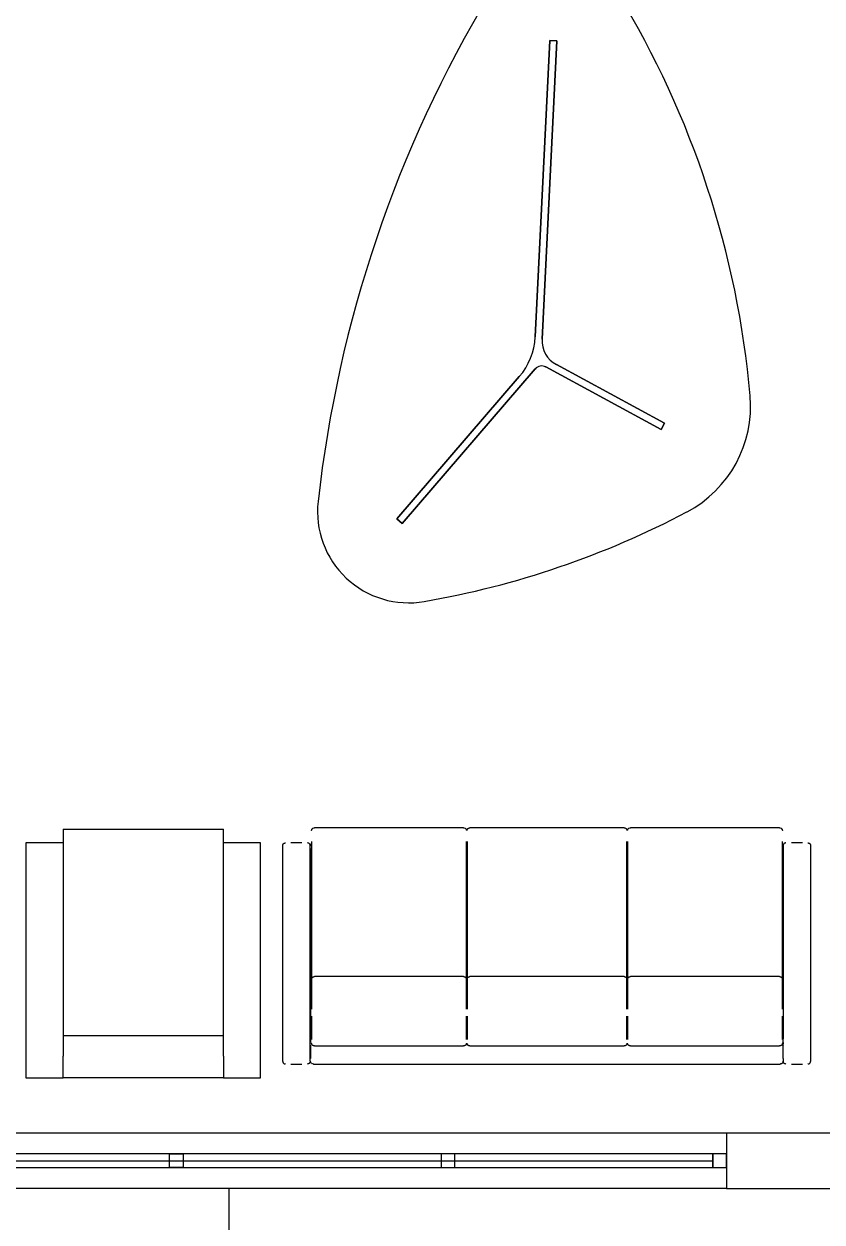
# Model space of a CAD drawing. Header units: metres. Extents: x -658 to -58, y -713 to -118.
# Drawn here: x -88.295 to -85.406, y -140.273 to -135.937 of the extents above; entities that cross this region are included whole.
import ezdxf

# ---------------------------------------------------------------- set-up
doc = ezdxf.new("R2010")
doc.units = ezdxf.units.M
doc.header["$LTSCALE"] = 100
doc.layers.add('plan', color=8, linetype='Continuous')

# ---------------------------------------------------------------- blocks, each defined once
blk = doc.blocks.new('BampB_ITALIA_-_SEVEN_TABLE_10767 - BampB_ITALIA_-_SEVEN_TABLE_10767-415628-الدور الارضي')
for p, q in [((0.3028, 0.0837), (0.5146, 0.4755)), ((0.5146, 0.4755), (0.3028, 0.0837)), ((0.537, 0.4634), (0.3113, 0.046)), ((0.3113, 0.046), (0.537, 0.4634)), ((0.5146, 0.4755), (0.537, 0.4634)), ((0.537, 0.4634), (0.5146, 0.4755)), ((-0.8708, 0.0598), (-0.8695, 0.0852)), ((-0.8695, 0.0852), (-0.8708, 0.0598)), ((0.2023, 0.007), (-0.8708, 0.0598)), ((-0.8708, 0.0598), (0.2023, 0.007)), ((-0.8695, 0.0852), (0.2111, 0.032)), ((0.2111, 0.032), (-0.8695, 0.0852)), ((0.3185, 0.0069), (0.8777, -0.4748)), ((0.8777, -0.4748), (0.3185, 0.0069)), ((0.8612, -0.4941), (0.3462, -0.0505)), ((0.3462, -0.0505), (0.8612, -0.4941)), ((0.8777, -0.4748), (0.8612, -0.4941)), ((0.8612, -0.4941), (0.8777, -0.4748))]:
    blk.add_line(p, q)
for centre, radius, start, end in [((0.712, -2.57), 3.3682, 95.0455, 121.3069), ((0.4537, 0.355), 0.4318, 27.8376, 95.0455), ((-2.006, -0.944), 3.2134, 9.8501, 27.8376), ((-0.8966, 0.0749), 0.2725, 121.3069, 239.0287), ((0.2159, 0.1306), 0.0988, 267.1825, 331.6053), ((0.2159, 0.1306), 0.0988, 267.1825, 331.6053), ((0.3393, 0.0309), 0.0318, 151.6053, 229.2578), ((0.3393, 0.0309), 0.0317, 151.6053, 229.2578), ((0.1906, -0.2312), 0.2385, 49.2578, 87.1825), ((0.1906, -0.2312), 0.2385, 49.2578, 87.1825), ((1.3031, 3.7401), 4.5471, 239.0287, 263.6226), ((0.8347, -0.4507), 0.3302, 263.6226, 9.8501)]:
    blk.add_arc(centre, radius, start, end)
blk = doc.blocks.new('*U101')
blk.add_line((2.95, 0), (0.05, 0))
for points in [[(0.05, 0.025), (0, 0.025), (0, -0.025), (0.05, -0.025)], [(2.95, -0.025), (2.95, 0.025), (0.05, 0.025), (0.05, -0.025)], [(2.95, 0.025), (3, 0.025), (3, -0.025), (2.95, -0.025)]]:
    blk.add_lwpolyline(points, close=True)
blk = doc.blocks.new('ANTIGUA_by_Vaghi_11534 - Vaghi A3S-Triple Seat-V1-الدور الارضي')
for p, q in [((-0.955, 0.79), (-0.955, 0.01)), ((-0.885, 0.8), (-0.925, 0.8)), ((-0.855, 0.78), (-0.855, 0.79)), ((0.845, 0.8), (-0.845, 0.8)), ((0.8562, 0.79), (0.8562, 0.01)), ((0.9262, 0.8), (0.8862, 0.8)), ((0.9562, 0.01), (0.9562, 0.79)), ((-0.855, 0.78), (-0.855, 0.7313)), ((0.855, 0.7313), (0.855, 0.78)), ((-0.855, 0.7289), (-0.855, 0.7313)), ((-0.855, 0.7219), (-0.855, 0.7266)), ((-0.855, 0.7219), (-0.855, 0.6818)), ((-0.855, 0.01), (-0.855, 0.7089)), ((-0.8525, 0.7116), (-0.8525, 0.627)), ((-0.3025, 0.7348), (-0.8425, 0.7348)), ((-0.2925, 0.627), (-0.2925, 0.7116)), ((-0.29, 0.7116), (-0.29, 0.627)), ((0.2786, 0.7348), (-0.28, 0.7348)), ((0.2886, 0.627), (0.2886, 0.7116)), ((0.2912, 0.7116), (0.2912, 0.627)), ((0.8412, 0.7348), (0.3012, 0.7348)), ((0.8512, 0.627), (0.8512, 0.7116)), ((0.855, 0.5896), (0.855, 0.7219)), ((-0.8525, 0.6013), (-0.8525, 0.4949)), ((-0.2925, 0.4949), (-0.2925, 0.6013)), ((-0.2925, 0.5826), (-0.2899, 0.5826)), ((-0.29, 0.6013), (-0.29, 0.4949)), ((0.2886, 0.4949), (0.2886, 0.6013)), ((0.2886, 0.5826), (0.2912, 0.5826)), ((0.2912, 0.6013), (0.2912, 0.4949)), ((0.8512, 0.4949), (0.8512, 0.6013)), ((0.855, 0.02), (0.855, 0.5896)), ((-0.8525, 0.4949), (-0.8525, -0.005)), ((-0.8425, 0.4837), (-0.3025, 0.4837)), ((-0.2925, -0.005), (-0.2925, 0.4949)), ((-0.29, 0.4949), (-0.29, -0.005)), ((-0.28, 0.4837), (0.2786, 0.4837)), ((0.2886, -0.005), (0.2886, 0.4949)), ((0.2912, 0.4949), (0.2912, -0.005)), ((0.3012, 0.4837), (0.8412, 0.4837)), ((0.8512, -0.005), (0.8512, 0.4949)), ((-0.925, 0), (-0.885, 0)), ((-0.2925, 0), (-0.29, 0)), ((0.2886, 0), (0.2912, 0)), ((0.8862, 0), (0.9262, 0)), ((-0.8425, -0.055), (-0.3025, -0.055)), ((-0.28, -0.055), (0.2786, -0.055)), ((0.3012, -0.055), (0.8412, -0.055))]:
    blk.add_line(p, q)
at = {"flags": 128}
for points in [[(-0.855, 0.79), (-0.855, 0.7904), (-0.855, 0.7908), (-0.8549, 0.7912), (-0.8549, 0.7916), (-0.8548, 0.792), (-0.8547, 0.7924), (-0.8546, 0.7928), (-0.8545, 0.7931), (-0.8544, 0.7935), (-0.8542, 0.7939), (-0.854, 0.7943), (-0.8539, 0.7946), (-0.8537, 0.795), (-0.8535, 0.7953), (-0.8533, 0.7956), (-0.853, 0.796), (-0.8528, 0.7963), (-0.8525, 0.7966), (-0.8522, 0.7969), (-0.852, 0.7972), (-0.8517, 0.7974), (-0.8514, 0.7977), (-0.8511, 0.798), (-0.8507, 0.7982), (-0.8504, 0.7984), (-0.8501, 0.7986), (-0.8497, 0.7988), (-0.8494, 0.799), (-0.849, 0.7992), (-0.8486, 0.7993), (-0.8482, 0.7995), (-0.8479, 0.7996), (-0.8475, 0.7997), (-0.8471, 0.7998), (-0.8467, 0.7999), (-0.8463, 0.7999), (-0.8459, 0.8), (-0.8455, 0.8), (-0.8451, 0.8), (-0.845, 0.8)], [(0.845, 0.8), (0.8454, 0.8), (0.8458, 0.8), (0.8462, 0.7999), (0.8466, 0.7999), (0.847, 0.7998), (0.8474, 0.7997)], [(0.8493, 0.799), (0.8496, 0.7989), (0.85, 0.7987), (0.8503, 0.7985), (0.8506, 0.7983)], [(0.8522, 0.797), (0.8524, 0.7967), (0.8527, 0.7964), (0.853, 0.7961), (0.8532, 0.7957), (0.8534, 0.7954), (0.8536, 0.7951)], [(0.8542, 0.794), (0.8543, 0.7936), (0.8545, 0.7932), (0.8546, 0.7929), (0.8547, 0.7925), (0.8548, 0.7921), (0.8549, 0.7917), (0.8549, 0.7913), (0.855, 0.7909), (0.855, 0.7905), (0.855, 0.7901), (0.855, 0.79)], [(-0.8525, 0.7248), (-0.8525, 0.7252), (-0.8525, 0.7256), (-0.8524, 0.726), (-0.8524, 0.7264), (-0.8523, 0.7268), (-0.8522, 0.7272), (-0.8521, 0.7276), (-0.852, 0.7279), (-0.8519, 0.7283), (-0.8517, 0.7287), (-0.8515, 0.7291), (-0.8514, 0.7294), (-0.8512, 0.7298), (-0.851, 0.7301), (-0.8508, 0.7304), (-0.8505, 0.7308), (-0.8503, 0.7311), (-0.85, 0.7314), (-0.8497, 0.7317), (-0.8495, 0.732), (-0.8492, 0.7322), (-0.8489, 0.7325), (-0.8486, 0.7328), (-0.8482, 0.733), (-0.8479, 0.7332), (-0.8476, 0.7334), (-0.8472, 0.7336), (-0.8469, 0.7338), (-0.8465, 0.734), (-0.8461, 0.7341), (-0.8457, 0.7343), (-0.8454, 0.7344), (-0.845, 0.7345), (-0.8446, 0.7346), (-0.8442, 0.7346), (-0.8438, 0.7347), (-0.8434, 0.7348), (-0.843, 0.7348), (-0.8426, 0.7348), (-0.8425, 0.7348)], [(-0.3025, 0.7348), (-0.3021, 0.7348), (-0.3017, 0.7348), (-0.3013, 0.7347), (-0.3009, 0.7347), (-0.3005, 0.7346), (-0.3001, 0.7345), (-0.2997, 0.7344), (-0.2994, 0.7343), (-0.299, 0.7342), (-0.2986, 0.734), (-0.2982, 0.7338), (-0.2979, 0.7337), (-0.2975, 0.7335), (-0.2972, 0.7333), (-0.2969, 0.733), (-0.2965, 0.7328), (-0.2962, 0.7326), (-0.2959, 0.7323), (-0.2956, 0.732), (-0.2953, 0.7318), (-0.2951, 0.7315), (-0.2948, 0.7312), (-0.2945, 0.7309), (-0.2943, 0.7305), (-0.2941, 0.7302), (-0.2939, 0.7299), (-0.2937, 0.7295), (-0.2935, 0.7292), (-0.2933, 0.7288), (-0.2932, 0.7284), (-0.293, 0.728), (-0.2929, 0.7277), (-0.2928, 0.7273), (-0.2927, 0.7269), (-0.2926, 0.7265), (-0.2926, 0.7261), (-0.2925, 0.7257), (-0.2925, 0.7253), (-0.2925, 0.7249), (-0.2925, 0.7248)], [(-0.29, 0.7248), (-0.29, 0.7252), (-0.29, 0.7256), (-0.2899, 0.726), (-0.2899, 0.7264), (-0.2898, 0.7268), (-0.2897, 0.7272), (-0.2896, 0.7276), (-0.2895, 0.7279), (-0.2894, 0.7283), (-0.2892, 0.7287), (-0.289, 0.7291), (-0.2889, 0.7294), (-0.2887, 0.7298), (-0.2885, 0.7301), (-0.2883, 0.7304), (-0.288, 0.7308), (-0.2878, 0.7311), (-0.2875, 0.7314), (-0.2872, 0.7317), (-0.287, 0.732), (-0.2867, 0.7322), (-0.2864, 0.7325), (-0.2861, 0.7328), (-0.2857, 0.733), (-0.2854, 0.7332), (-0.2851, 0.7334), (-0.2847, 0.7336), (-0.2844, 0.7338), (-0.284, 0.734), (-0.2836, 0.7341), (-0.2832, 0.7343), (-0.2829, 0.7344), (-0.2825, 0.7345), (-0.2821, 0.7346), (-0.2817, 0.7346), (-0.2813, 0.7347), (-0.2809, 0.7348), (-0.2805, 0.7348), (-0.2801, 0.7348), (-0.28, 0.7348)], [(0.2786, 0.7348), (0.279, 0.7348), (0.2794, 0.7348), (0.2798, 0.7347), (0.2802, 0.7347), (0.2806, 0.7346), (0.281, 0.7345), (0.2813, 0.7344), (0.2817, 0.7343), (0.2821, 0.7342), (0.2825, 0.734), (0.2828, 0.7338), (0.2832, 0.7337), (0.2836, 0.7335), (0.2839, 0.7333), (0.2842, 0.733), (0.2846, 0.7328), (0.2849, 0.7326), (0.2852, 0.7323), (0.2855, 0.732), (0.2858, 0.7318), (0.286, 0.7315), (0.2863, 0.7312), (0.2865, 0.7309), (0.2868, 0.7305), (0.287, 0.7302), (0.2872, 0.7299), (0.2874, 0.7295), (0.2876, 0.7292), (0.2878, 0.7288), (0.2879, 0.7284), (0.288, 0.728), (0.2882, 0.7277), (0.2883, 0.7273), (0.2884, 0.7269), (0.2884, 0.7265), (0.2885, 0.7261), (0.2885, 0.7257), (0.2886, 0.7253), (0.2886, 0.7249), (0.2886, 0.7248)], [(0.2912, 0.7248), (0.2912, 0.7252), (0.2912, 0.7256), (0.2913, 0.726), (0.2913, 0.7264), (0.2914, 0.7268), (0.2915, 0.7272), (0.2916, 0.7276), (0.2917, 0.7279), (0.2918, 0.7283), (0.292, 0.7287), (0.2921, 0.7291), (0.2923, 0.7294), (0.2925, 0.7298), (0.2927, 0.7301), (0.2929, 0.7304), (0.2932, 0.7308), (0.2934, 0.7311), (0.2937, 0.7314), (0.2939, 0.7317), (0.2942, 0.732), (0.2945, 0.7322), (0.2948, 0.7325), (0.2951, 0.7328), (0.2955, 0.733), (0.2958, 0.7332), (0.2961, 0.7334), (0.2965, 0.7336), (0.2968, 0.7338), (0.2972, 0.734), (0.2976, 0.7341), (0.2979, 0.7343), (0.2983, 0.7344), (0.2987, 0.7345), (0.2991, 0.7346), (0.2995, 0.7346), (0.2999, 0.7347), (0.3003, 0.7348), (0.3007, 0.7348), (0.3011, 0.7348), (0.3012, 0.7348)], [(0.8412, 0.7348), (0.8416, 0.7348), (0.842, 0.7348), (0.8424, 0.7347), (0.8428, 0.7347), (0.8432, 0.7346), (0.8436, 0.7345), (0.8439, 0.7344), (0.8443, 0.7343), (0.8447, 0.7342), (0.8451, 0.734), (0.8454, 0.7338), (0.8458, 0.7337), (0.8462, 0.7335), (0.8465, 0.7333), (0.8468, 0.733), (0.8472, 0.7328), (0.8475, 0.7326), (0.8478, 0.7323), (0.8481, 0.732), (0.8484, 0.7318), (0.8486, 0.7315), (0.8489, 0.7312), (0.8491, 0.7309), (0.8494, 0.7305), (0.8496, 0.7302), (0.8498, 0.7299), (0.85, 0.7295), (0.8502, 0.7292), (0.8504, 0.7288), (0.8505, 0.7284), (0.8506, 0.728), (0.8508, 0.7277), (0.8509, 0.7273), (0.851, 0.7269), (0.851, 0.7265), (0.8511, 0.7261), (0.8511, 0.7257), (0.8512, 0.7253), (0.8512, 0.7249), (0.8512, 0.7248)], [(-0.8425, 0.4837), (-0.8429, 0.4837), (-0.8433, 0.4837), (-0.8437, 0.4837), (-0.8441, 0.4838), (-0.8445, 0.4839), (-0.8449, 0.484), (-0.8453, 0.4841), (-0.8456, 0.4842), (-0.846, 0.4843), (-0.8464, 0.4845), (-0.8468, 0.4846), (-0.8471, 0.4848), (-0.8475, 0.485), (-0.8478, 0.4852), (-0.8481, 0.4854), (-0.8485, 0.4857), (-0.8488, 0.4859), (-0.8491, 0.4862), (-0.8494, 0.4864), (-0.8497, 0.4867), (-0.8499, 0.487), (-0.8502, 0.4873), (-0.8505, 0.4876), (-0.8507, 0.4879), (-0.8509, 0.4883), (-0.8511, 0.4886), (-0.8513, 0.489), (-0.8515, 0.4893), (-0.8517, 0.4897), (-0.8518, 0.4901), (-0.852, 0.4904), (-0.8521, 0.4908), (-0.8522, 0.4912), (-0.8523, 0.4916), (-0.8524, 0.492), (-0.8524, 0.4924), (-0.8525, 0.4928), (-0.8525, 0.4932), (-0.8525, 0.4936), (-0.8525, 0.4937)], [(-0.2925, 0.4937), (-0.2925, 0.4933), (-0.2925, 0.4929), (-0.2926, 0.4925), (-0.2926, 0.4921), (-0.2927, 0.4917), (-0.2928, 0.4913), (-0.2929, 0.4909), (-0.293, 0.4905), (-0.2931, 0.4902), (-0.2933, 0.4898), (-0.2935, 0.4894), (-0.2936, 0.4891), (-0.2938, 0.4887), (-0.294, 0.4884), (-0.2942, 0.488), (-0.2945, 0.4877), (-0.2947, 0.4874), (-0.295, 0.4871), (-0.2953, 0.4868), (-0.2955, 0.4865), (-0.2958, 0.4862), (-0.2961, 0.486), (-0.2964, 0.4857), (-0.2968, 0.4855), (-0.2971, 0.4853), (-0.2974, 0.4851), (-0.2978, 0.4849), (-0.2981, 0.4847), (-0.2985, 0.4845), (-0.2989, 0.4844), (-0.2993, 0.4842), (-0.2996, 0.4841), (-0.3, 0.484), (-0.3004, 0.4839), (-0.3008, 0.4838), (-0.3012, 0.4838), (-0.3016, 0.4837), (-0.302, 0.4837), (-0.3024, 0.4837), (-0.3025, 0.4837)], [(-0.28, 0.4837), (-0.2804, 0.4837), (-0.2808, 0.4837), (-0.2812, 0.4837), (-0.2816, 0.4838), (-0.282, 0.4839), (-0.2824, 0.484), (-0.2828, 0.4841), (-0.2831, 0.4842), (-0.2835, 0.4843), (-0.2839, 0.4845), (-0.2843, 0.4846), (-0.2846, 0.4848), (-0.285, 0.485), (-0.2853, 0.4852), (-0.2856, 0.4854), (-0.286, 0.4857), (-0.2863, 0.4859), (-0.2866, 0.4862), (-0.2869, 0.4864), (-0.2872, 0.4867), (-0.2874, 0.487), (-0.2877, 0.4873), (-0.288, 0.4876), (-0.2882, 0.4879), (-0.2884, 0.4883), (-0.2886, 0.4886), (-0.2888, 0.489), (-0.289, 0.4893), (-0.2892, 0.4897), (-0.2893, 0.4901), (-0.2895, 0.4904), (-0.2896, 0.4908), (-0.2897, 0.4912), (-0.2898, 0.4916), (-0.2899, 0.492), (-0.2899, 0.4924), (-0.29, 0.4928), (-0.29, 0.4932), (-0.29, 0.4936), (-0.29, 0.4937)], [(0.2886, 0.4937), (0.2886, 0.4933), (0.2886, 0.4929), (0.2885, 0.4925), (0.2885, 0.4921), (0.2884, 0.4917), (0.2883, 0.4913), (0.2882, 0.4909), (0.2881, 0.4905), (0.2879, 0.4902), (0.2878, 0.4898), (0.2876, 0.4894), (0.2875, 0.4891), (0.2873, 0.4887), (0.2871, 0.4884), (0.2868, 0.488), (0.2866, 0.4877), (0.2864, 0.4874), (0.2861, 0.4871), (0.2858, 0.4868), (0.2856, 0.4865), (0.2853, 0.4862), (0.285, 0.486), (0.2846, 0.4857), (0.2843, 0.4855), (0.284, 0.4853), (0.2836, 0.4851), (0.2833, 0.4849), (0.2829, 0.4847), (0.2826, 0.4845), (0.2822, 0.4844), (0.2818, 0.4842), (0.2815, 0.4841), (0.2811, 0.484), (0.2807, 0.4839), (0.2803, 0.4838), (0.2799, 0.4838), (0.2795, 0.4837), (0.2791, 0.4837), (0.2787, 0.4837), (0.2786, 0.4837)], [(0.3012, 0.4837), (0.3008, 0.4837), (0.3004, 0.4837), (0.3, 0.4837), (0.2996, 0.4838), (0.2992, 0.4839), (0.2988, 0.484), (0.2984, 0.4841), (0.298, 0.4842), (0.2977, 0.4843), (0.2973, 0.4845), (0.2969, 0.4846), (0.2966, 0.4848), (0.2962, 0.485), (0.2959, 0.4852), (0.2955, 0.4854), (0.2952, 0.4857), (0.2949, 0.4859), (0.2946, 0.4862), (0.2943, 0.4864), (0.294, 0.4867), (0.2937, 0.487), (0.2935, 0.4873), (0.2932, 0.4876), (0.293, 0.4879), (0.2928, 0.4883), (0.2926, 0.4886), (0.2924, 0.489), (0.2922, 0.4893), (0.292, 0.4897), (0.2919, 0.4901), (0.2917, 0.4904), (0.2916, 0.4908), (0.2915, 0.4912), (0.2914, 0.4916), (0.2913, 0.492), (0.2913, 0.4924), (0.2912, 0.4928), (0.2912, 0.4932), (0.2912, 0.4936), (0.2912, 0.4937)], [(0.8512, 0.4937), (0.8512, 0.4933), (0.8512, 0.4929), (0.8511, 0.4925), (0.8511, 0.4921), (0.851, 0.4917), (0.8509, 0.4913), (0.8508, 0.4909), (0.8507, 0.4905), (0.8505, 0.4902), (0.8504, 0.4898), (0.8502, 0.4894), (0.8501, 0.4891), (0.8499, 0.4887), (0.8497, 0.4884), (0.8494, 0.488), (0.8492, 0.4877), (0.849, 0.4874), (0.8487, 0.4871), (0.8484, 0.4868), (0.8482, 0.4865), (0.8479, 0.4862), (0.8476, 0.486), (0.8472, 0.4857), (0.8469, 0.4855), (0.8466, 0.4853), (0.8462, 0.4851), (0.8459, 0.4849), (0.8455, 0.4847), (0.8452, 0.4845), (0.8448, 0.4844), (0.8444, 0.4842), (0.8441, 0.4841), (0.8437, 0.484), (0.8433, 0.4839), (0.8429, 0.4838), (0.8425, 0.4838), (0.8421, 0.4837), (0.8417, 0.4837), (0.8413, 0.4837), (0.8412, 0.4837)], [(-0.8524, 0.0033), (-0.8527, 0.0036), (-0.853, 0.0039), (-0.8532, 0.0043), (-0.8534, 0.0046), (-0.8536, 0.0049), (-0.8538, 0.0053), (-0.854, 0.0056), (-0.8542, 0.006), (-0.8543, 0.0064), (-0.8545, 0.0068), (-0.8546, 0.0071), (-0.8547, 0.0075), (-0.8548, 0.0079), (-0.8549, 0.0083), (-0.8549, 0.0087), (-0.855, 0.0091), (-0.855, 0.0095), (-0.855, 0.0099), (-0.855, 0.01)], [(0.855, 0.01), (0.855, 0.0096), (0.855, 0.0092), (0.8549, 0.0088), (0.8549, 0.0084), (0.8548, 0.008), (0.8547, 0.0076), (0.8546, 0.0072), (0.8545, 0.0069), (0.8544, 0.0065), (0.8542, 0.0061), (0.854, 0.0057), (0.8539, 0.0054), (0.8537, 0.005), (0.8535, 0.0047), (0.8533, 0.0044), (0.853, 0.004), (0.8528, 0.0037), (0.8525, 0.0034), (0.8522, 0.0031), (0.852, 0.0028), (0.8517, 0.0026), (0.8514, 0.0023), (0.8511, 0.002)], [(-0.8464, -0.0542), (-0.8468, -0.054), (-0.8471, -0.0539), (-0.8475, -0.0537), (-0.8478, -0.0535), (-0.8481, -0.0533), (-0.8485, -0.053), (-0.8488, -0.0528), (-0.8491, -0.0525), (-0.8494, -0.0522), (-0.8497, -0.052), (-0.8499, -0.0517), (-0.8502, -0.0514), (-0.8505, -0.0511), (-0.8507, -0.0507), (-0.8509, -0.0504), (-0.8511, -0.0501), (-0.8513, -0.0497), (-0.8515, -0.0494), (-0.8517, -0.049), (-0.8518, -0.0486), (-0.852, -0.0482), (-0.8521, -0.0479), (-0.8522, -0.0475), (-0.8523, -0.0471), (-0.8524, -0.0467), (-0.8524, -0.0463), (-0.8525, -0.0459), (-0.8525, -0.0455), (-0.8525, -0.0451), (-0.8525, -0.045)], [(-0.8425, -0.055), (-0.8429, -0.055), (-0.8433, -0.055), (-0.8437, -0.0549), (-0.8441, -0.0549), (-0.8445, -0.0548), (-0.8449, -0.0547)], [(-0.3, -0.0547), (-0.3004, -0.0548), (-0.3008, -0.0549), (-0.3012, -0.0549), (-0.3016, -0.055), (-0.302, -0.055), (-0.3024, -0.055), (-0.3025, -0.055)], [(-0.2925, -0.045), (-0.2925, -0.0454), (-0.2925, -0.0458), (-0.2926, -0.0462), (-0.2926, -0.0466), (-0.2927, -0.047), (-0.2928, -0.0474), (-0.2929, -0.0478), (-0.293, -0.0481), (-0.2931, -0.0485), (-0.2933, -0.0489), (-0.2935, -0.0493), (-0.2936, -0.0496), (-0.2938, -0.05), (-0.294, -0.0503), (-0.2942, -0.0506), (-0.2945, -0.051), (-0.2947, -0.0513), (-0.295, -0.0516), (-0.2953, -0.0519), (-0.2955, -0.0522), (-0.2958, -0.0524), (-0.2961, -0.0527), (-0.2964, -0.053), (-0.2968, -0.0532), (-0.2971, -0.0534), (-0.2974, -0.0536), (-0.2978, -0.0538), (-0.2981, -0.054), (-0.2985, -0.0542)], [(-0.2839, -0.0542), (-0.2843, -0.054), (-0.2846, -0.0539), (-0.285, -0.0537), (-0.2853, -0.0535), (-0.2856, -0.0533), (-0.286, -0.053), (-0.2863, -0.0528), (-0.2866, -0.0525), (-0.2869, -0.0522), (-0.2872, -0.052), (-0.2874, -0.0517), (-0.2877, -0.0514), (-0.288, -0.0511), (-0.2882, -0.0507), (-0.2884, -0.0504), (-0.2886, -0.0501), (-0.2888, -0.0497), (-0.289, -0.0494), (-0.2892, -0.049), (-0.2893, -0.0486), (-0.2895, -0.0482), (-0.2896, -0.0479), (-0.2897, -0.0475), (-0.2898, -0.0471), (-0.2899, -0.0467), (-0.2899, -0.0463), (-0.29, -0.0459), (-0.29, -0.0455), (-0.29, -0.0451), (-0.29, -0.045)], [(-0.28, -0.055), (-0.2804, -0.055), (-0.2808, -0.055), (-0.2812, -0.0549), (-0.2816, -0.0549), (-0.282, -0.0548), (-0.2824, -0.0547)], [(0.2811, -0.0547), (0.2807, -0.0548), (0.2803, -0.0549), (0.2799, -0.0549), (0.2795, -0.055), (0.2791, -0.055), (0.2787, -0.055), (0.2786, -0.055)], [(0.2886, -0.045), (0.2886, -0.0454), (0.2886, -0.0458), (0.2885, -0.0462), (0.2885, -0.0466), (0.2884, -0.047), (0.2883, -0.0474), (0.2882, -0.0478), (0.2881, -0.0481), (0.2879, -0.0485), (0.2878, -0.0489), (0.2876, -0.0493), (0.2875, -0.0496), (0.2873, -0.05), (0.2871, -0.0503), (0.2868, -0.0506), (0.2866, -0.051), (0.2864, -0.0513), (0.2861, -0.0516), (0.2858, -0.0519), (0.2856, -0.0522), (0.2853, -0.0524), (0.285, -0.0527), (0.2846, -0.053), (0.2843, -0.0532), (0.284, -0.0534), (0.2836, -0.0536), (0.2833, -0.0538), (0.2829, -0.054), (0.2826, -0.0542)], [(0.2973, -0.0542), (0.2969, -0.054), (0.2966, -0.0539), (0.2962, -0.0537), (0.2959, -0.0535), (0.2955, -0.0533), (0.2952, -0.053), (0.2949, -0.0528), (0.2946, -0.0525), (0.2943, -0.0522), (0.294, -0.052), (0.2937, -0.0517), (0.2935, -0.0514), (0.2932, -0.0511), (0.293, -0.0507), (0.2928, -0.0504), (0.2926, -0.0501), (0.2924, -0.0497), (0.2922, -0.0494), (0.292, -0.049), (0.2919, -0.0486), (0.2917, -0.0482), (0.2916, -0.0479), (0.2915, -0.0475), (0.2914, -0.0471), (0.2913, -0.0467), (0.2913, -0.0463), (0.2912, -0.0459), (0.2912, -0.0455), (0.2912, -0.0451), (0.2912, -0.045)], [(0.3012, -0.055), (0.3008, -0.055), (0.3004, -0.055), (0.3, -0.0549), (0.2996, -0.0549), (0.2992, -0.0548), (0.2988, -0.0547)], [(0.8437, -0.0547), (0.8433, -0.0548), (0.8429, -0.0549), (0.8425, -0.0549), (0.8421, -0.055), (0.8417, -0.055), (0.8413, -0.055), (0.8412, -0.055)], [(0.8512, -0.045), (0.8512, -0.0454), (0.8512, -0.0458), (0.8511, -0.0462), (0.8511, -0.0466), (0.851, -0.047), (0.8509, -0.0474), (0.8508, -0.0478), (0.8507, -0.0481), (0.8505, -0.0485), (0.8504, -0.0489), (0.8502, -0.0493), (0.8501, -0.0496), (0.8499, -0.05), (0.8497, -0.0503), (0.8494, -0.0506), (0.8492, -0.051), (0.849, -0.0513), (0.8487, -0.0516), (0.8484, -0.0519), (0.8482, -0.0522), (0.8479, -0.0524), (0.8476, -0.0527), (0.8472, -0.053), (0.8469, -0.0532), (0.8466, -0.0534), (0.8462, -0.0536), (0.8459, -0.0538), (0.8455, -0.054), (0.8452, -0.0542)]]:
    blk.add_lwpolyline(points, dxfattribs=at)
for points, knots in [([(-0.945, 0.8), (-0.9459, 0.8), (-0.9472, 0.7998), (-0.9488, 0.7993), (-0.9498, 0.7988), (-0.9506, 0.7983), (-0.9513, 0.7978), (-0.9519, 0.7972), (-0.9525, 0.7966), (-0.9531, 0.7959), (-0.9537, 0.795), (-0.9543, 0.7938), (-0.9548, 0.7922), (-0.955, 0.7909), (-0.955, 0.79)], [0, 0, 0, 0, 0.166667, 0.25, 0.333333, 0.375, 0.416667, 0.5, 0.541667, 0.583333, 0.666667, 0.75, 0.833333, 1, 1, 1, 1]), ([(-0.865, 0.8), (-0.8641, 0.8), (-0.8628, 0.7998), (-0.8612, 0.7993), (-0.8602, 0.7988), (-0.8594, 0.7983), (-0.8587, 0.7978), (-0.8581, 0.7972), (-0.8575, 0.7966), (-0.8569, 0.7959), (-0.8563, 0.795), (-0.8557, 0.7938), (-0.8552, 0.7922), (-0.855, 0.7909), (-0.855, 0.79)], [0, 0, 0, 0, 0.166667, 0.25, 0.333333, 0.375, 0.416667, 0.5, 0.541667, 0.583333, 0.666667, 0.75, 0.833333, 1, 1, 1, 1]), ([(0.8562, 0.79), (0.8562, 0.7909), (0.8564, 0.7922), (0.8569, 0.7938), (0.8575, 0.795), (0.8581, 0.7959), (0.8587, 0.7966), (0.8593, 0.7972), (0.8601, 0.798), (0.861, 0.7986), (0.8618, 0.799), (0.8626, 0.7993), (0.864, 0.7998), (0.8653, 0.8), (0.8662, 0.8)], [0, 0, 0, 0, 0.166667, 0.25, 0.333333, 0.416667, 0.458333, 0.5, 0.583333, 0.666667, 0.708333, 0.75, 0.833333, 1, 1, 1, 1]), ([(0.9562, 0.79), (0.9562, 0.7909), (0.956, 0.7922), (0.9555, 0.7938), (0.9549, 0.795), (0.9543, 0.7959), (0.9537, 0.7966), (0.9531, 0.7972), (0.9523, 0.798), (0.9514, 0.7986), (0.9506, 0.799), (0.9498, 0.7993), (0.9484, 0.7998), (0.9471, 0.8), (0.9462, 0.8)], [0, 0, 0, 0, 0.166667, 0.25, 0.333333, 0.416667, 0.458333, 0.5, 0.583333, 0.666667, 0.708333, 0.75, 0.833333, 1, 1, 1, 1]), ([(-0.8525, 0.585), (-0.8526, 0.5851), (-0.8531, 0.5855), (-0.8537, 0.5861), (-0.8543, 0.5869), (-0.8548, 0.5881), (-0.855, 0.589), (-0.855, 0.5896)], [0.5396343, 0.5396343, 0.5396343, 0.5396343, 0.5833333, 0.6666667, 0.75, 0.8333333, 1, 1, 1, 1]), ([(0.8521, 0.5847), (0.8524, 0.5849), (0.853, 0.5853), (0.8537, 0.5861), (0.8543, 0.5869), (0.8548, 0.5881), (0.855, 0.589), (0.855, 0.5896)], [0.5, 0.5, 0.5, 0.5, 0.5833333, 0.6666667, 0.75, 0.8333333, 1, 1, 1, 1]), ([(-0.945, 0), (-0.9459, 0), (-0.9472, 0.0002), (-0.9488, 0.0007), (-0.9498, 0.0012), (-0.9506, 0.0017), (-0.9513, 0.0022), (-0.9519, 0.0028), (-0.9525, 0.0034), (-0.9531, 0.0041), (-0.9537, 0.005), (-0.9543, 0.0062), (-0.9548, 0.0078), (-0.955, 0.0091), (-0.955, 0.01)], [0, 0, 0, 0, 0.166667, 0.25, 0.333333, 0.375, 0.416667, 0.5, 0.541667, 0.583333, 0.666667, 0.75, 0.833333, 1, 1, 1, 1]), ([(-0.865, 0), (-0.8641, 0), (-0.8628, 0.0002), (-0.8612, 0.0007), (-0.8602, 0.0012), (-0.8594, 0.0017), (-0.8587, 0.0022), (-0.8581, 0.0028), (-0.8575, 0.0034), (-0.8569, 0.0041), (-0.8563, 0.005), (-0.8557, 0.0062), (-0.8552, 0.0078), (-0.855, 0.0091), (-0.855, 0.01)], [0, 0, 0, 0, 0.166667, 0.25, 0.333333, 0.375, 0.416667, 0.5, 0.541667, 0.583333, 0.666667, 0.75, 0.833333, 1, 1, 1, 1]), ([(0.8562, 0.01), (0.8562, 0.0091), (0.8564, 0.0078), (0.8569, 0.0062), (0.8575, 0.005), (0.8581, 0.0041), (0.8587, 0.0034), (0.8593, 0.0028), (0.8601, 0.002), (0.861, 0.0014), (0.8618, 0.001), (0.8626, 0.0007), (0.864, 0.0002), (0.8653, 0), (0.8662, 0)], [0, 0, 0, 0, 0.166667, 0.25, 0.333333, 0.416667, 0.458333, 0.5, 0.583333, 0.666667, 0.708333, 0.75, 0.833333, 1, 1, 1, 1]), ([(0.9562, 0.01), (0.9562, 0.0091), (0.956, 0.0078), (0.9554, 0.0062), (0.9549, 0.005), (0.9543, 0.0041), (0.9537, 0.0034), (0.9531, 0.0028), (0.9523, 0.002), (0.9514, 0.0014), (0.9506, 0.001), (0.9498, 0.0007), (0.9484, 0.0002), (0.9471, 0), (0.9462, 0)], [0, 0, 0, 0, 0.166667, 0.25, 0.333333, 0.416667, 0.458333, 0.5, 0.583333, 0.666667, 0.708333, 0.75, 0.833333, 1, 1, 1, 1])]:
    blk.add_open_spline(points, degree=3, knots=knots)
blk = doc.blocks.new('armchair_5128 - 2 sedak-4940720-الدور الارضي')
for p, q in [((-0.185, 0.46), (-0.765, 0.46)), ((-0.765, 0.4276), (-0.765, 0.46)), ((-0.185, 0.46), (-0.185, 0.4276)), ((-0.9, -0.44), (-0.9, 0.41)), ((-0.9, 0.41), (-0.765, 0.41)), ((-0.765, 0.41), (-0.765, 0.4276)), ((-0.765, -0.3109), (-0.765, 0.41)), ((-0.185, 0.4276), (-0.185, 0.41)), ((-0.185, 0.41), (-0.05, 0.41)), ((-0.185, 0.41), (-0.185, -0.3109)), ((-0.05, 0.41), (-0.05, -0.44)), ((-0.185, -0.2873), (-0.765, -0.2873)), ((-0.765, -0.312), (-0.765, -0.3109)), ((-0.765, -0.3619), (-0.765, -0.312)), ((-0.185, -0.3109), (-0.185, -0.312)), ((-0.185, -0.312), (-0.185, -0.3619)), ((-0.765, -0.3619), (-0.765, -0.44)), ((-0.185, -0.44), (-0.185, -0.3619)), ((-0.765, -0.44), (-0.9, -0.44)), ((-0.765, -0.44), (-0.185, -0.44)), ((-0.05, -0.44), (-0.185, -0.44))]:
    blk.add_line(p, q)
blk = doc.blocks.new('A$Cc2be8e3e')
at = {"layer": 'plan'}
for p, q in [((-16.3035, 8.5095), (-19.3035, 8.5095)), ((-14.1035, 8.5095), (-16.3035, 8.5095)), ((-16.3035, 8.5095), (-16.3035, 8.3095)), ((-16.3035, 8.3095), (-19.3035, 8.3095)), ((-16.3035, 8.3095), (-13.9035, 8.3095))]:
    blk.add_line(p, q, dxfattribs=at)
blk.add_lwpolyline([(-13.8035, 14.7095), (-13.5035, 14.7095), (-13.5035, 7.9095), (-18.1035, 7.9095), (-18.1035, 8.3095)], dxfattribs=at)
for points in [[(-18.2702, 8.3845), (-18.3202, 8.3845), (-18.3202, 8.4345), (-18.2702, 8.4345)], [(-17.3369, 8.3845), (-17.2869, 8.3845), (-17.2869, 8.4345), (-17.3369, 8.4345)]]:
    blk.add_lwpolyline(points, close=True, dxfattribs=at)
for name, p, rotation in [('BampB_ITALIA_-_SEVEN_TABLE_10767 - BampB_ITALIA_-_SEVEN_TABLE_10767-415628-الدور الارضي', (-17.0035, 11.5935), 269.9999999999999), ('ANTIGUA_by_Vaghi_11534 - Vaghi A3S-Triple Seat-V1-الدور الارضي', (-16.9543, 9.5595), 179.9999999999999), ('*U101', (-16.3035, 8.4095), 179.9999999999999)]:
    blk.add_blockref(name, p, dxfattribs=dict(at, rotation=rotation))
at = {"layer": 'plan', "xscale": -1}
blk.add_blockref('armchair_5128 - 2 sedak-4940720-الدور الارضي', (-18.8901, 9.1495), dxfattribs=at)

msp = doc.modelspace()

# ---------------------------------------------------------------- block references
at = {"layer": 'plan'}
msp.add_blockref('A$Cc2be8e3e', (-69.4477, -148.4607), dxfattribs=at)

doc.saveas('drawing.dxf')
